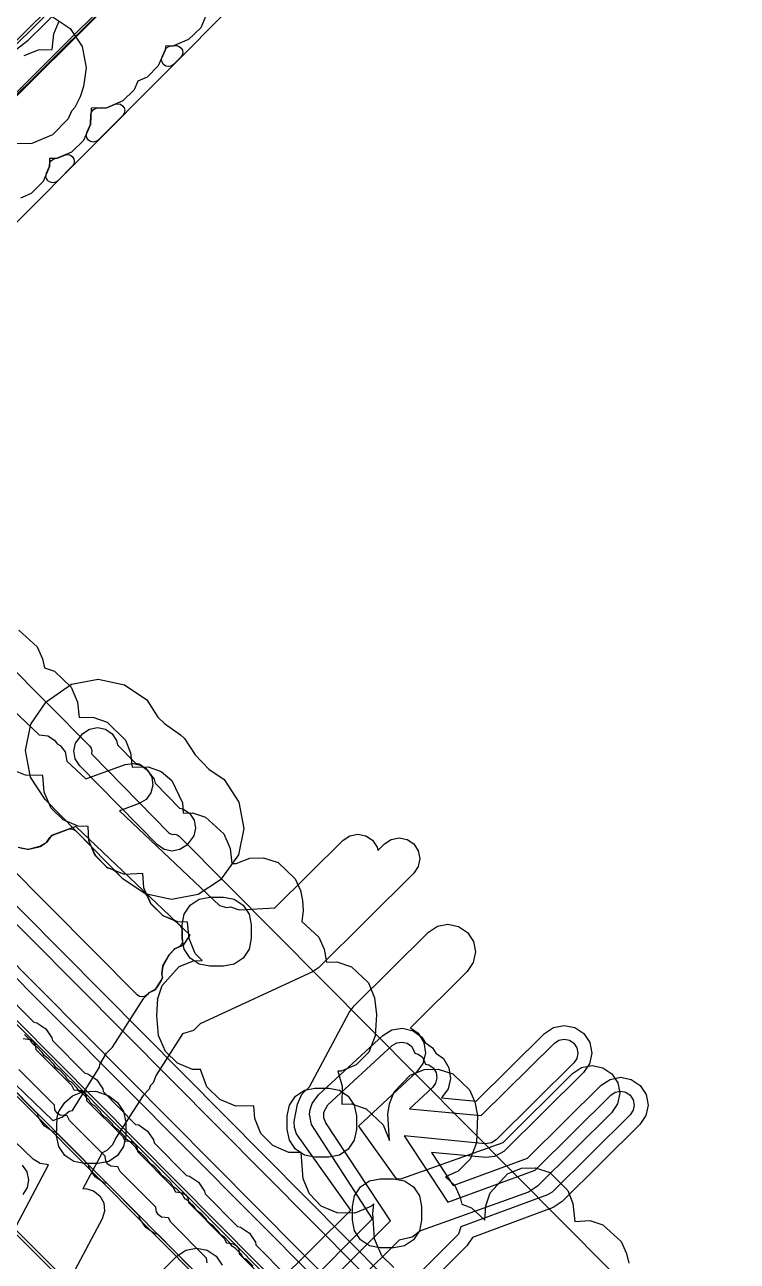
# Model space of a CAD drawing. Header units: metres. Extents: x -2677 to -840, y 169 to 1487.
# Drawn here: x -2314.2 to -2262.6, y 323.8 to 413.3 of the extents above; entities that cross this region are included whole.
import ezdxf

# ---------------------------------------------------------------- set-up
doc = ezdxf.new("R2010")
doc.units = ezdxf.units.M
for name, color, linetype in [('AI_GREENING_ALLOWED_ZONE', 4, 'Continuous'), ('AI_GREENING_EXCLUSIONS', 1, 'Continuous'), ('AI_GREENING_LAWN', 82, 'Continuous'), ('AI_GREENING_REJECTED', 6, 'Continuous')]:
    doc.layers.add(name, color=color, linetype=linetype)

msp = doc.modelspace()

# ---------------------------------------------------------------- linework, layer by layer
at = {"layer": 'AI_GREENING_ALLOWED_ZONE'}
for points in [[(-2303.405, 410.37), (-2303.568, 410.261), (-2303.761, 410.223), (-2303.953, 410.262), (-2304.116, 410.372), (-2304.223, 410.537), (-2304.259, 410.73), (-2304.218, 410.922), (-2304.005, 411.413), (-2303.9, 411.569), (-2303.744, 411.674), (-2303.56, 411.714), (-2303.437, 411.718), (-2303.341, 411.739), (-2303.159, 411.744), (-2302.987, 411.683), (-2302.848, 411.565), (-2302.76, 411.405), (-2302.736, 411.225), (-2302.778, 411.048), (-2302.881, 410.897), (-2303.405, 410.37)], [(-2308.845, 404.901), (-2309.009, 404.792), (-2309.201, 404.754), (-2309.394, 404.793), (-2309.556, 404.903), (-2309.664, 405.067), (-2309.7, 405.26), (-2309.659, 405.452), (-2309.423, 405.996), (-2309.403, 406.083), (-2309.37, 406.752), (-2309.326, 406.935), (-2309.218, 407.088), (-2309.061, 407.19), (-2308.878, 407.228), (-2308.266, 407.237), (-2308.172, 407.257), (-2307.627, 407.493), (-2307.436, 407.534), (-2307.243, 407.498), (-2307.079, 407.391), (-2306.968, 407.229), (-2306.929, 407.037), (-2306.966, 406.845), (-2307.074, 406.682), (-2308.845, 404.901)], [(-2311.953, 403.565), (-2311.954, 403.568), (-2311.822, 403.597), (-2311.27, 403.827), (-2311.079, 403.866), (-2310.887, 403.829), (-2310.725, 403.721), (-2310.616, 403.559), (-2310.577, 403.368), (-2310.615, 403.176), (-2310.723, 403.014), (-2311.77, 401.961), (-2311.933, 401.852), (-2312.124, 401.813), (-2312.316, 401.851), (-2312.479, 401.96), (-2312.587, 402.123), (-2312.625, 402.314), (-2312.586, 402.506), (-2312.397, 402.958), (-2312.378, 403.047), (-2312.376, 403.093), (-2312.336, 403.276), (-2312.231, 403.431), (-2312.076, 403.537), (-2311.953, 403.565)]]:
    msp.add_lwpolyline(points, close=True, dxfattribs=at)
msp.add_lwpolyline([(-2314.487, 353.702), (-2313.957, 353.597), (-2313.85, 353.6), (-2313.118, 353.782), (-2313.049, 353.81), (-2312.625, 354.067), (-2312.551, 354.137), (-2312.317, 354.47), (-2312.212, 354.58), (-2312.078, 354.653), (-2310.987, 355.05), (-2310.8, 355.08), (-2310.615, 355.038), (-2310.459, 354.93), (-2309.412, 353.863), (-2309.31, 353.71), (-2309.099, 353.218), (-2309.047, 353.141), (-2308.234, 352.321), (-2308.15, 352.265), (-2307.745, 352.103), (-2307.574, 351.989), (-2307.082, 351.487), (-2307.04, 351.453), (-2305.463, 350.426), (-2305.277, 350.206), (-2305.056, 349.697), (-2305.002, 349.618), (-2304.194, 348.83), (-2304.116, 348.779), (-2303.382, 348.472), (-2303.231, 348.373), (-2302.93, 348.088), (-2302.815, 347.922), (-2302.774, 347.725), (-2302.774, 347.161), (-2302.774, 347.161), (-2302.769, 347.112), (-2302.76, 347.065), (-2302.756, 346.891), (-2302.812, 346.726), (-2302.921, 346.591), (-2303.07, 346.501), (-2303.242, 346.434), (-2303.331, 346.375), (-2303.677, 346.013), (-2303.713, 345.965), (-2304.152, 345.2), (-2304.182, 345.108), (-2304.244, 344.625), (-2304.237, 344.529), (-2304.233, 344.511), (-2304.221, 344.305), (-2304.293, 344.111), (-2304.641, 343.565), (-2304.737, 343.454), (-2304.861, 343.376), (-2305.096, 343.273), (-2305.182, 343.209), (-2305.289, 343.088), (-2305.451, 342.965), (-2305.649, 342.918), (-2305.85, 342.953), (-2306.019, 343.065), (-2315.526, 352.645)], dxfattribs=at)
at = {"layer": 'AI_GREENING_EXCLUSIONS'}
for points in [[(-2390.518, 417.128), (-2370.237, 396.8), (-2350.706, 376.994), (-2349.992, 376.995), (-2349.743, 377.1), (-2345.473, 381.324), (-2227.582, 498.511)], [(-2390.376, 417.269), (-2370.095, 396.941), (-2350.635, 377.207), (-2350.025, 377.193), (-2349.865, 377.26), (-2345.613, 381.466), (-2227.723, 498.653)], [(-2255.872, 467.06), (-2279.541, 443.846), (-2274.304, 438.977), (-2274.143, 438.618), (-2274.293, 438.254), (-2275.226, 437.335), (-2275.386, 437.229), (-2275.762, 437.227), (-2280.946, 442.153), (-2286.442, 436.597), (-2343.708, 379.553), (-2345.954, 377.237), (-2346.684, 375.998), (-2346.913, 375.375), (-2347.017, 374.538), (-2346.981, 373.447), (-2277.101, 302.967), (-2276.8, 302.833), (-2266.928, 293.094), (-2265.708, 294.089), (-2265.549, 294.177), (-2265.191, 294.16), (-2262.147, 291.2)], [(-2255.872, 466.78), (-2279.253, 443.846), (-2274.168, 439.124), (-2274.004, 438.895), (-2273.943, 438.621), (-2273.996, 438.345), (-2274.152, 438.111), (-2275.309, 437.045), (-2275.572, 436.992), (-2275.836, 437.041), (-2280.942, 441.872), (-2286.301, 436.455), (-2343.566, 379.412), (-2345.793, 377.115), (-2346.502, 375.912), (-2346.717, 375.328), (-2346.817, 374.527), (-2346.785, 373.534), (-2276.997, 303.146), (-2276.66, 302.975), (-2266.916, 293.363), (-2265.611, 294.367), (-2265.111, 294.343), (-2262.147, 291.482)], [(-2261.558, 285.669), (-2262.769, 285.7), (-2263.831, 285.912), (-2264.765, 286.236), (-2265.563, 286.633), (-2266.382, 287.18), (-2267.153, 287.864), (-2334.721, 355.817), (-2349.19, 370.53), (-2441.811, 463.835)], [(-2261.585, 285.867), (-2262.731, 285.896), (-2263.766, 286.101), (-2264.676, 286.415), (-2265.474, 286.812), (-2266.27, 287.346), (-2267.011, 288.004), (-2334.58, 355.958), (-2349.047, 370.67), (-2441.671, 463.977)], [(-2403.425, 413.376), (-2402.828, 412.597), (-2370.737, 379.553), (-2369.854, 379.703), (-2338.465, 388.165), (-2317.829, 408.3), (-2317.245, 409.013), (-2316.947, 409.161), (-2316.452, 409.643), (-2314.921, 411.157), (-2314.758, 411.481), (-2313.909, 412.135), (-2294.305, 431.369)], [(-2403.425, 413.376), (-2402.828, 412.597), (-2370.737, 379.553), (-2369.854, 379.703), (-2338.465, 388.165), (-2317.829, 408.3), (-2317.245, 409.013), (-2316.947, 409.161), (-2316.452, 409.643), (-2314.921, 411.157), (-2314.758, 411.481), (-2313.909, 412.135), (-2294.305, 431.369)], [(-2312.18, 413.837), (-2310.883, 412.97), (-2310.016, 411.672), (-2309.711, 410.141), (-2309.918, 408.771), (-2310.145, 408.046), (-2310.537, 407.256), (-2310.786, 406.988), (-2311.015, 406.439), (-2312.139, 405.295), (-2313.647, 404.648), (-2315.308, 404.632), (-2316.83, 405.252), (-2317.974, 406.376), (-2318.621, 407.884), (-2318.637, 409.545), (-2318.513, 409.881), (-2318.513, 410.394), (-2318.209, 411.925), (-2317.342, 413.223), (-2316.044, 414.09)], [(-2300.932, 414.178), (-2301.43, 413.028), (-2302.307, 412.172), (-2303.391, 411.719), (-2303.986, 411.703), (-2304.003, 411.42), (-2304.501, 410.27), (-2305.311, 409.459), (-2305.982, 409.162), (-2306.256, 408.546), (-2307.067, 407.736), (-2308.217, 407.238), (-2309.347, 407.221), (-2309.405, 406.038), (-2309.903, 404.888), (-2310.78, 404.032), (-2311.864, 403.579), (-2312.362, 403.563), (-2312.379, 403.001), (-2312.832, 401.917), (-2313.688, 401.04), (-2314.46, 400.7)], [(-2314.189, 411.033), (-2313.159, 411.44), (-2312.168, 411.467), (-2312.042, 412.595), (-2311.703, 413.47)], [(-2324.238, 372.434), (-2313.121, 361.889), (-2312.492, 361.802), (-2311.997, 361.49), (-2311.82, 361.24), (-2311.594, 361.107), (-2311.242, 360.639), (-2311.109, 359.98), (-2309.749, 358.691), (-2306.902, 359.726), (-2306.323, 359.815), (-2305.755, 359.675), (-2305.283, 359.329), (-2304.979, 358.828), (-2304.891, 358.25), (-2305.03, 357.682), (-2305.376, 357.21), (-2305.877, 356.906), (-2307.316, 356.383), (-2300.087, 349.526), (-2299.576, 349.394), (-2299.288, 349.431), (-2298.655, 349.226), (-2296.067, 349.367), (-2291.132, 354.258), (-2290.644, 354.581), (-2290.069, 354.693), (-2289.496, 354.576), (-2289.01, 354.249), (-2288.687, 353.761), (-2288.638, 353.508), (-2288.147, 353.995), (-2287.659, 354.318), (-2287.084, 354.43), (-2286.511, 354.313), (-2286.026, 353.986), (-2285.703, 353.498), (-2285.591, 352.923), (-2285.708, 352.35), (-2286.035, 351.865), (-2292.928, 345.032), (-2293.354, 344.736), (-2301.485, 340.972), (-2301.948, 340.494), (-2302.756, 340.246), (-2304.658, 337.263), (-2304.87, 336.712), (-2305.081, 336.491), (-2305.169, 336.243), (-2305.598, 335.79), (-2307.57, 332.723), (-2307.812, 332.224), (-2308.217, 331.819), (-2308.57, 331.638), (-2309.947, 329.045), (-2309.739, 329.067), (-2309.178, 328.898), (-2308.725, 328.528), (-2308.448, 328.012), (-2308.389, 327.43), (-2308.558, 326.869), (-2312.073, 320.255)], [(-2314.59, 369.45), (-2313.265, 368.239), (-2312.879, 367.383), (-2312.738, 366.737), (-2312.013, 366.488), (-2310.789, 365.329), (-2310.342, 364.254), (-2310.211, 363.132), (-2309.243, 363.158), (-2308.193, 362.806), (-2306.883, 361.501), (-2306.522, 360.572), (-2306.394, 359.538), (-2305.225, 359.562), (-2304.292, 359.217), (-2303.523, 358.586), (-2302.742, 356.97), (-2302.706, 356.214), (-2302.027, 356.232), (-2301.078, 355.932), (-2299.753, 354.721), (-2299.306, 353.646), (-2299.177, 352.565), (-2298.874, 352.573), (-2297.883, 352.958), (-2296.889, 352.984), (-2295.839, 352.632), (-2294.615, 351.474), (-2294.229, 350.618), (-2294.074, 349.898), (-2294.035, 349.182), (-2294.112, 348.384), (-2292.903, 347.239), (-2292.517, 346.383), (-2292.338, 345.426), (-2291.585, 345.446), (-2290.535, 345.094), (-2289.311, 343.935), (-2288.864, 342.86), (-2288.731, 341.643), (-2288.808, 340.098), (-2289.278, 338.933), (-2290.2, 338.011), (-2291.284, 337.558), (-2291.512, 337.541), (-2291.209, 336.472), (-2291.226, 335.163), (-2290.519, 335.182), (-2289.469, 334.83), (-2288.245, 333.671), (-2287.787, 332.534), (-2287.902, 334.446), (-2287.785, 335.173), (-2287.446, 336.048), (-2286.286, 337.27), (-2285.256, 337.677), (-2284.262, 337.704), (-2283.212, 337.352), (-2281.988, 336.193), (-2281.602, 335.337), (-2281.42, 334.348), (-2281.485, 332.356), (-2281.955, 331.191), (-2282.81, 330.314), (-2283.738, 329.909), (-2283.06, 329.266), (-2282.674, 328.41), (-2282.562, 327.916), (-2281.851, 327.672), (-2280.884, 326.757), (-2280.811, 327.806), (-2280.5, 328.753), (-2279.262, 330.126), (-2278.232, 330.533), (-2277.238, 330.56), (-2276.188, 330.208), (-2274.878, 328.903), (-2274.517, 327.974), (-2274.388, 326.673), (-2273.298, 326.736), (-2272.349, 326.436), (-2271.024, 325.225), (-2270.638, 324.369), (-2270.483, 323.65)], [(-2287.467, 323.342), (-2288.344, 324.197), (-2288.859, 325.429), (-2288.987, 327.248), (-2288.918, 327.942), (-2289.134, 327.747), (-2290.299, 327.277), (-2291.568, 327.294), (-2292.719, 327.792), (-2293.574, 328.669), (-2294.027, 329.753), (-2294.172, 331.653), (-2295.073, 331.67), (-2296.224, 332.168), (-2297.079, 333.045), (-2297.532, 334.129), (-2297.589, 335.052), (-2298.896, 335.019), (-2300.061, 335.489), (-2300.983, 336.411), (-2301.453, 337.657), (-2302.019, 337.674), (-2303.103, 338.127), (-2303.98, 338.982), (-2304.478, 340.133), (-2304.611, 341.586), (-2304.543, 342.808), (-2304.232, 343.755), (-2302.994, 345.128), (-2301.964, 345.535), (-2301.334, 345.552), (-2301.824, 346.063), (-2302.277, 347.147), (-2302.382, 348.327), (-2303.076, 348.344), (-2304.16, 348.797), (-2305.037, 349.652), (-2305.535, 350.803), (-2305.615, 351.85), (-2306.944, 351.782), (-2308.198, 352.284), (-2309.08, 353.174), (-2309.532, 354.228), (-2309.563, 355.253), (-2310.292, 355.27), (-2311.376, 355.723), (-2312.253, 356.578), (-2312.751, 357.729), (-2312.859, 358.935), (-2314.112, 358.952), (-2315.196, 359.405)], [(-2316.887, 338.555), (-2312.13, 333.976), (-2311.456, 334.212), (-2310.95, 334.643), (-2310.71, 334.707), (-2308.74, 337.828), (-2308.716, 338.019), (-2308.237, 338.853), (-2307.81, 339.287), (-2305.546, 342.835), (-2305.146, 343.251), (-2304.722, 343.437), (-2304.175, 344.298), (-2304.25, 344.576), (-2304.176, 345.157), (-2303.698, 345.991), (-2303.293, 346.414), (-2302.677, 346.652), (-2302.203, 347.398), (-2310.468, 355.238), (-2312.226, 354.599), (-2312.581, 354.094), (-2313.081, 353.791), (-2313.903, 353.587), (-2314.623, 353.728)], [(-2301.522, 316.63), (-2290.585, 327.483), (-2294.502, 333.015), (-2294.644, 333.48), (-2294.674, 333.902), (-2294.426, 335.172), (-2294.112, 335.886), (-2293.569, 336.407), (-2290.708, 341.79), (-2290.35, 342.272), (-2284.974, 347.6), (-2284.324, 348.031), (-2283.558, 348.18), (-2282.793, 348.024), (-2282.146, 347.588), (-2281.715, 346.937), (-2281.566, 346.171), (-2281.722, 345.406), (-2282.158, 344.759), (-2286.267, 340.687), (-2285.719, 340.291), (-2285.309, 339.626), (-2285.185, 338.856), (-2285.366, 338.097), (-2285.823, 337.464), (-2290.023, 333.562), (-2287.297, 329.762), (-2286.891, 329.773), (-2279.572, 332.39), (-2274.543, 337.376), (-2273.892, 337.806), (-2273.126, 337.955), (-2272.361, 337.8), (-2271.714, 337.363), (-2271.283, 336.712), (-2271.135, 335.946), (-2271.29, 335.182), (-2271.727, 334.535), (-2277.072, 329.237), (-2277.723, 328.806), (-2285.544, 326.006), (-2286.137, 325.544), (-2287.083, 325.323), (-2298.642, 313.852)], [(-2315.836, 343.457), (-2313.497, 341.089), (-2313.276, 341.045), (-2312.628, 340.61), (-2312.196, 339.96), (-2312.157, 339.761), (-2309.819, 337.394), (-2309.598, 337.349), (-2308.95, 336.914), (-2308.518, 336.264), (-2308.479, 336.065), (-2306.14, 333.698), (-2305.919, 333.654), (-2305.271, 333.219), (-2304.839, 332.569), (-2304.8, 332.37), (-2302.462, 330.003), (-2302.241, 329.958), (-2301.593, 329.523), (-2301.161, 328.873), (-2301.122, 328.674), (-2298.783, 326.307), (-2298.562, 326.263), (-2297.915, 325.827), (-2297.483, 325.178), (-2297.443, 324.978), (-2295.105, 322.611)], [(-2320.514, 295.234), (-2289.004, 326.856), (-2293.435, 333.678), (-2293.557, 334.449), (-2293.517, 334.773), (-2293.374, 335.208), (-2292.915, 335.839), (-2288.271, 340.128), (-2287.606, 340.536), (-2286.835, 340.657), (-2286.076, 340.475), (-2285.445, 340.016), (-2285.209, 339.631), (-2284.668, 339.237), (-2284.432, 338.852), (-2283.89, 338.458), (-2283.482, 337.792), (-2283.361, 337.021), (-2283.543, 336.263), (-2284.021, 335.614), (-2281.522, 335.372), (-2276.568, 340.282), (-2275.917, 340.713), (-2275.151, 340.862), (-2274.386, 340.706), (-2273.739, 340.27), (-2273.309, 339.619), (-2273.16, 338.853), (-2273.315, 338.088), (-2273.752, 337.441), (-2279.509, 331.747), (-2280.196, 331.378), (-2280.789, 331.291), (-2284.748, 331.665), (-2283.172, 329.274), (-2277.803, 331.259), (-2272.49, 336.525), (-2271.839, 336.956), (-2271.073, 337.105), (-2270.309, 336.949), (-2269.662, 336.513), (-2269.231, 335.862), (-2269.082, 335.096), (-2269.238, 334.331), (-2269.674, 333.684), (-2275.295, 328.113), (-2275.946, 327.683), (-2281.788, 325.521), (-2282.2, 324.901), (-2316.062, 290.919)], [(-2319.806, 294.528), (-2287.722, 326.727), (-2292.393, 333.82), (-2292.54, 334.181), (-2292.538, 334.571), (-2292.237, 335.104), (-2287.593, 339.394), (-2287.26, 339.597), (-2286.875, 339.658), (-2286.495, 339.567), (-2286.18, 339.338), (-2285.951, 338.844), (-2285.718, 338.788), (-2285.402, 338.558), (-2285.173, 338.065), (-2284.94, 338.009), (-2284.624, 337.779), (-2284.421, 337.446), (-2284.36, 337.061), (-2284.451, 336.682), (-2284.681, 336.366), (-2286.34, 334.833), (-2281.151, 334.331), (-2275.864, 339.572), (-2275.538, 339.787), (-2275.155, 339.862), (-2274.773, 339.784), (-2274.45, 339.566), (-2274.234, 339.24), (-2274.16, 338.857), (-2274.238, 338.475), (-2274.456, 338.151), (-2280.076, 332.58), (-2280.402, 332.365), (-2280.877, 332.295), (-2286.733, 332.862), (-2283.571, 328.06), (-2277.253, 330.397), (-2271.786, 335.815), (-2271.461, 336.03), (-2271.078, 336.105), (-2270.695, 336.027), (-2270.372, 335.809), (-2270.157, 335.483), (-2270.082, 335.1), (-2270.16, 334.718), (-2270.378, 334.395), (-2276.023, 328.8), (-2276.356, 328.596), (-2282.624, 326.278), (-2282.789, 325.752), (-2316.77, 291.625)], [(-2314.283, 339.9), (-2313.776, 339.845), (-2313.55, 339.693), (-2313.399, 339.465), (-2313.36, 339.127), (-2310.775, 336.53), (-2310.605, 336.204), (-2310.098, 336.149), (-2309.871, 335.997), (-2309.72, 335.77), (-2309.682, 335.431), (-2307.097, 332.834), (-2306.926, 332.508), (-2306.42, 332.454), (-2306.193, 332.302), (-2306.042, 332.074), (-2306.003, 331.735), (-2303.418, 329.138), (-2303.248, 328.813), (-2302.741, 328.758), (-2302.514, 328.606), (-2302.363, 328.379), (-2302.325, 328.04), (-2299.74, 325.443), (-2299.569, 325.117), (-2299.063, 325.063), (-2298.836, 324.91), (-2298.685, 324.683), (-2298.646, 324.344), (-2296.061, 321.747)], [(-2246.95, 252.266), (-2284.989, 290.462), (-2287.151, 288.433), (-2287.657, 288.418), (-2288.744, 289.29), (-2288.918, 289.517), (-2288.987, 289.793), (-2288.94, 290.075), (-2288.784, 290.314), (-2286.811, 292.301), (-2331.039, 336.921), (-2331.196, 337.166), (-2331.241, 337.453), (-2331.165, 337.734), (-2330.981, 337.959), (-2329.993, 338.284), (-2329.135, 338.376), (-2328.16, 338.31), (-2327.26, 338.075), (-2326.626, 337.734), (-2325.578, 336.893), (-2251.116, 262.007)], [(-2246.658, 252.257), (-2284.986, 290.743), (-2287.229, 288.617), (-2287.409, 288.578), (-2287.75, 288.699), (-2288.614, 289.442), (-2288.787, 289.801), (-2288.643, 290.173), (-2286.53, 292.301), (-2331.009, 337.237), (-2330.987, 337.642), (-2330.67, 337.897), (-2329.942, 338.091), (-2329.116, 338.177), (-2328.206, 338.116), (-2327.354, 337.898), (-2326.741, 337.57), (-2325.713, 336.745), (-2251.257, 261.866)], [(-2300.972, 323.688), (-2301.011, 324.026), (-2303.584, 326.612), (-2303.755, 326.938), (-2304.261, 326.992), (-2304.488, 327.144), (-2304.639, 327.372), (-2304.678, 327.71), (-2307.251, 330.296), (-2307.422, 330.622), (-2307.928, 330.676), (-2308.155, 330.828), (-2308.306, 331.056), (-2308.345, 331.395), (-2310.918, 333.98), (-2311.089, 334.306), (-2311.595, 334.36), (-2311.822, 334.513), (-2311.973, 334.74), (-2312.012, 335.079), (-2314.585, 337.664)], [(-2314.78, 326.345), (-2312.431, 330.765), (-2313.053, 330.858), (-2313.546, 331.174), (-2318.968, 336.394)], [(-2302.214, 323.392), (-2304.541, 325.748), (-2304.762, 325.792), (-2305.409, 326.227), (-2305.842, 326.877), (-2305.881, 327.076), (-2308.208, 329.432), (-2308.429, 329.476), (-2309.076, 329.911), (-2309.508, 330.561), (-2309.548, 330.76), (-2311.875, 333.116), (-2312.096, 333.16), (-2312.743, 333.595), (-2313.175, 334.245), (-2313.215, 334.444), (-2315.542, 336.8)], [(-2314.342, 330.748), (-2314.008, 330.268), (-2313.883, 329.696), (-2313.986, 329.12), (-2314.302, 328.627)], [(-2308.7, 318.618), (-2303.153, 324.172), (-2302.503, 324.603), (-2301.737, 324.752), (-2300.972, 324.597), (-2300.325, 324.161), (-2299.894, 323.51)]]:
    msp.add_lwpolyline(points, dxfattribs=at)
for points in [[(-2305.335, 364.4), (-2304.523, 363.159), (-2304.064, 362.691), (-2302.891, 361.891), (-2302.612, 361.604), (-2301.839, 360.423), (-2300.842, 359.406), (-2299.738, 358.653), (-2298.669, 357.02), (-2298.307, 355.103), (-2298.706, 353.194), (-2299.992, 351.4), (-2301.624, 350.331), (-2303.541, 349.969), (-2305.451, 350.368), (-2307.063, 351.468), (-2312.681, 357.195), (-2313.749, 358.827), (-2314.111, 360.744), (-2313.712, 362.654), (-2312.612, 364.266), (-2310.773, 365.536), (-2308.856, 365.899), (-2306.947, 365.499), (-2305.335, 364.4)], [(-2307.834, 361.949), (-2307.513, 361.459), (-2307.455, 361.15), (-2306.16, 359.83), (-2305.873, 359.77), (-2305.39, 359.44), (-2304.79, 358.664), (-2304.737, 358.378), (-2302.978, 356.586), (-2302.72, 356.532), (-2302.236, 356.202), (-2301.916, 355.712), (-2301.807, 355.137), (-2301.927, 354.564), (-2302.443, 353.898), (-2302.933, 353.578), (-2303.508, 353.469), (-2304.081, 353.589), (-2304.564, 353.919), (-2310.182, 359.646), (-2310.502, 360.135), (-2310.611, 360.711), (-2310.491, 361.283), (-2309.955, 361.97), (-2309.465, 362.29), (-2308.89, 362.399), (-2308.317, 362.279), (-2307.834, 361.949)], [(-2298.36, 345.722), (-2299.009, 345.288), (-2299.774, 345.136), (-2300.774, 345.136), (-2301.539, 345.288), (-2302.188, 345.722), (-2302.622, 346.371), (-2302.774, 347.136), (-2302.774, 348.136), (-2302.622, 348.901), (-2302.188, 349.55), (-2301.539, 349.984), (-2300.774, 350.136), (-2299.774, 350.136), (-2299.009, 349.984), (-2298.36, 349.55), (-2297.926, 348.901), (-2297.774, 348.136), (-2297.774, 347.136), (-2297.926, 346.371), (-2298.36, 345.722)], [(-2306.853, 332.86), (-2307.005, 332.095), (-2307.439, 331.446), (-2308.088, 331.012), (-2308.853, 330.86), (-2309.853, 330.86), (-2310.618, 331.012), (-2311.267, 331.446), (-2311.701, 332.095), (-2311.853, 332.86), (-2311.822, 334.229), (-2311.701, 334.625), (-2311.267, 335.274), (-2310.714, 335.758), (-2309.991, 336.06), (-2309.005, 336.099), (-2308.088, 335.758), (-2307.439, 335.274), (-2307.005, 334.625), (-2306.853, 333.86), (-2306.853, 332.86)], [(-2290.761, 331.914), (-2291.41, 331.48), (-2292.175, 331.328), (-2293.175, 331.328), (-2293.94, 331.48), (-2294.589, 331.914), (-2295.023, 332.563), (-2295.175, 333.328), (-2295.175, 334.328), (-2295.023, 335.093), (-2294.589, 335.742), (-2293.94, 336.176), (-2293.175, 336.328), (-2292.175, 336.328), (-2291.41, 336.176), (-2290.761, 335.742), (-2290.327, 335.093), (-2290.175, 334.328), (-2290.175, 333.328), (-2290.327, 332.563), (-2290.761, 331.914)], [(-2286.052, 325.35), (-2286.701, 324.916), (-2287.466, 324.764), (-2288.466, 324.764), (-2289.231, 324.916), (-2289.88, 325.35), (-2290.314, 325.999), (-2290.466, 326.764), (-2290.466, 327.764), (-2290.314, 328.529), (-2289.88, 329.178), (-2289.231, 329.612), (-2288.466, 329.764), (-2287.466, 329.764), (-2286.701, 329.612), (-2286.052, 329.178), (-2285.618, 328.529), (-2285.466, 327.764), (-2285.466, 326.764), (-2285.618, 325.999), (-2286.052, 325.35)]]:
    msp.add_lwpolyline(points, close=True, dxfattribs=at)
at = {"layer": 'AI_GREENING_LAWN'}
for points in [[(-2258.74, 293.01), (-2343.705, 378.679), (-2343.801, 378.816), (-2343.847, 378.978), (-2343.837, 379.145), (-2343.827, 379.187), (-2343.692, 379.428), (-2281.236, 441.512)], [(-2293.418, 420.412), (-2330.892, 382.738), (-2330.915, 382.703), (-2330.892, 382.668), (-2309.463, 361.074), (-2309.352, 360.904), (-2309.318, 360.705), (-2309.324, 360.537), (-2309.316, 360.49), (-2309.29, 360.45), (-2303.746, 354.798), (-2303.655, 354.74), (-2303.518, 354.689), (-2303.518, 354.689), (-2303.451, 354.68), (-2303.311, 354.696), (-2303.136, 354.653), (-2302.988, 354.55), (-2264.992, 316.262)], [(-2344.439, 378.089), (-2259.351, 292.347)], [(-2288.033, 318.26), (-2344.307, 374.965)], [(-2344.897, 374.572), (-2288.234, 317.61)], [(-2297.646, 323.439), (-2298.07, 323.87), (-2298.226, 323.964), (-2298.223, 323.97), (-2298.291, 324.006), (-2298.413, 324.151), (-2298.493, 324.296), (-2298.918, 324.726), (-2299.074, 324.821), (-2299.071, 324.827), (-2299.138, 324.863), (-2299.261, 325.008), (-2299.341, 325.152), (-2299.766, 325.583), (-2299.922, 325.678), (-2299.918, 325.683), (-2299.986, 325.719), (-2300.109, 325.865), (-2300.189, 326.009), (-2300.613, 326.44), (-2300.77, 326.534), (-2300.766, 326.54), (-2300.834, 326.576), (-2300.956, 326.721), (-2301.037, 326.866), (-2301.461, 327.296), (-2301.617, 327.391), (-2301.614, 327.396), (-2301.682, 327.433), (-2301.804, 327.578), (-2301.885, 327.722), (-2302.309, 328.153), (-2302.465, 328.248), (-2302.462, 328.253), (-2302.53, 328.289), (-2302.652, 328.435), (-2302.732, 328.579), (-2303.157, 329.009), (-2303.313, 329.104), (-2303.31, 329.11), (-2303.377, 329.146), (-2303.5, 329.291), (-2303.58, 329.435), (-2304.005, 329.866), (-2304.161, 329.961), (-2304.157, 329.966), (-2304.225, 330.002), (-2304.347, 330.148), (-2304.428, 330.292), (-2304.852, 330.723), (-2305.009, 330.817), (-2305.007, 330.82), (-2305.057, 330.844), (-2305.172, 330.961), (-2305.196, 331.011), (-2305.199, 331.01), (-2305.291, 331.166), (-2305.716, 331.595), (-2305.859, 331.677), (-2306.003, 331.802), (-2306.038, 331.87), (-2306.044, 331.867), (-2306.136, 332.024), (-2306.561, 332.455), (-2306.704, 332.537), (-2306.848, 332.662), (-2306.883, 332.73), (-2306.889, 332.726), (-2306.981, 332.884), (-2307.406, 333.314), (-2307.545, 333.394), (-2307.733, 333.585), (-2307.81, 333.726), (-2308.25, 334.174), (-2308.394, 334.256), (-2308.538, 334.381), (-2308.573, 334.449), (-2308.578, 334.446), (-2308.671, 334.603), (-2309.095, 335.033), (-2309.234, 335.113), (-2309.422, 335.304), (-2309.5, 335.445), (-2309.94, 335.893), (-2310.084, 335.976), (-2310.227, 336.1), (-2310.262, 336.168), (-2310.268, 336.165), (-2310.36, 336.322), (-2310.785, 336.753), (-2310.928, 336.835), (-2311.072, 336.959), (-2311.107, 337.028), (-2311.113, 337.024), (-2311.205, 337.182), (-2311.63, 337.612), (-2311.773, 337.694), (-2311.917, 337.819), (-2311.952, 337.887), (-2311.957, 337.884), (-2312.05, 338.041), (-2312.475, 338.472), (-2312.618, 338.554), (-2312.761, 338.678), (-2312.797, 338.747), (-2312.802, 338.743), (-2312.895, 338.901), (-2313.319, 339.331), (-2313.463, 339.414), (-2313.606, 339.538), (-2313.641, 339.606), (-2313.647, 339.603), (-2313.74, 339.76), (-2314.164, 340.191)]]:
    msp.add_lwpolyline(points, dxfattribs=at)
at = {"layer": 'AI_GREENING_REJECTED'}
msp.add_point((-2304.55, 342.77), dxfattribs=at)

doc.saveas('drawing.dxf')
